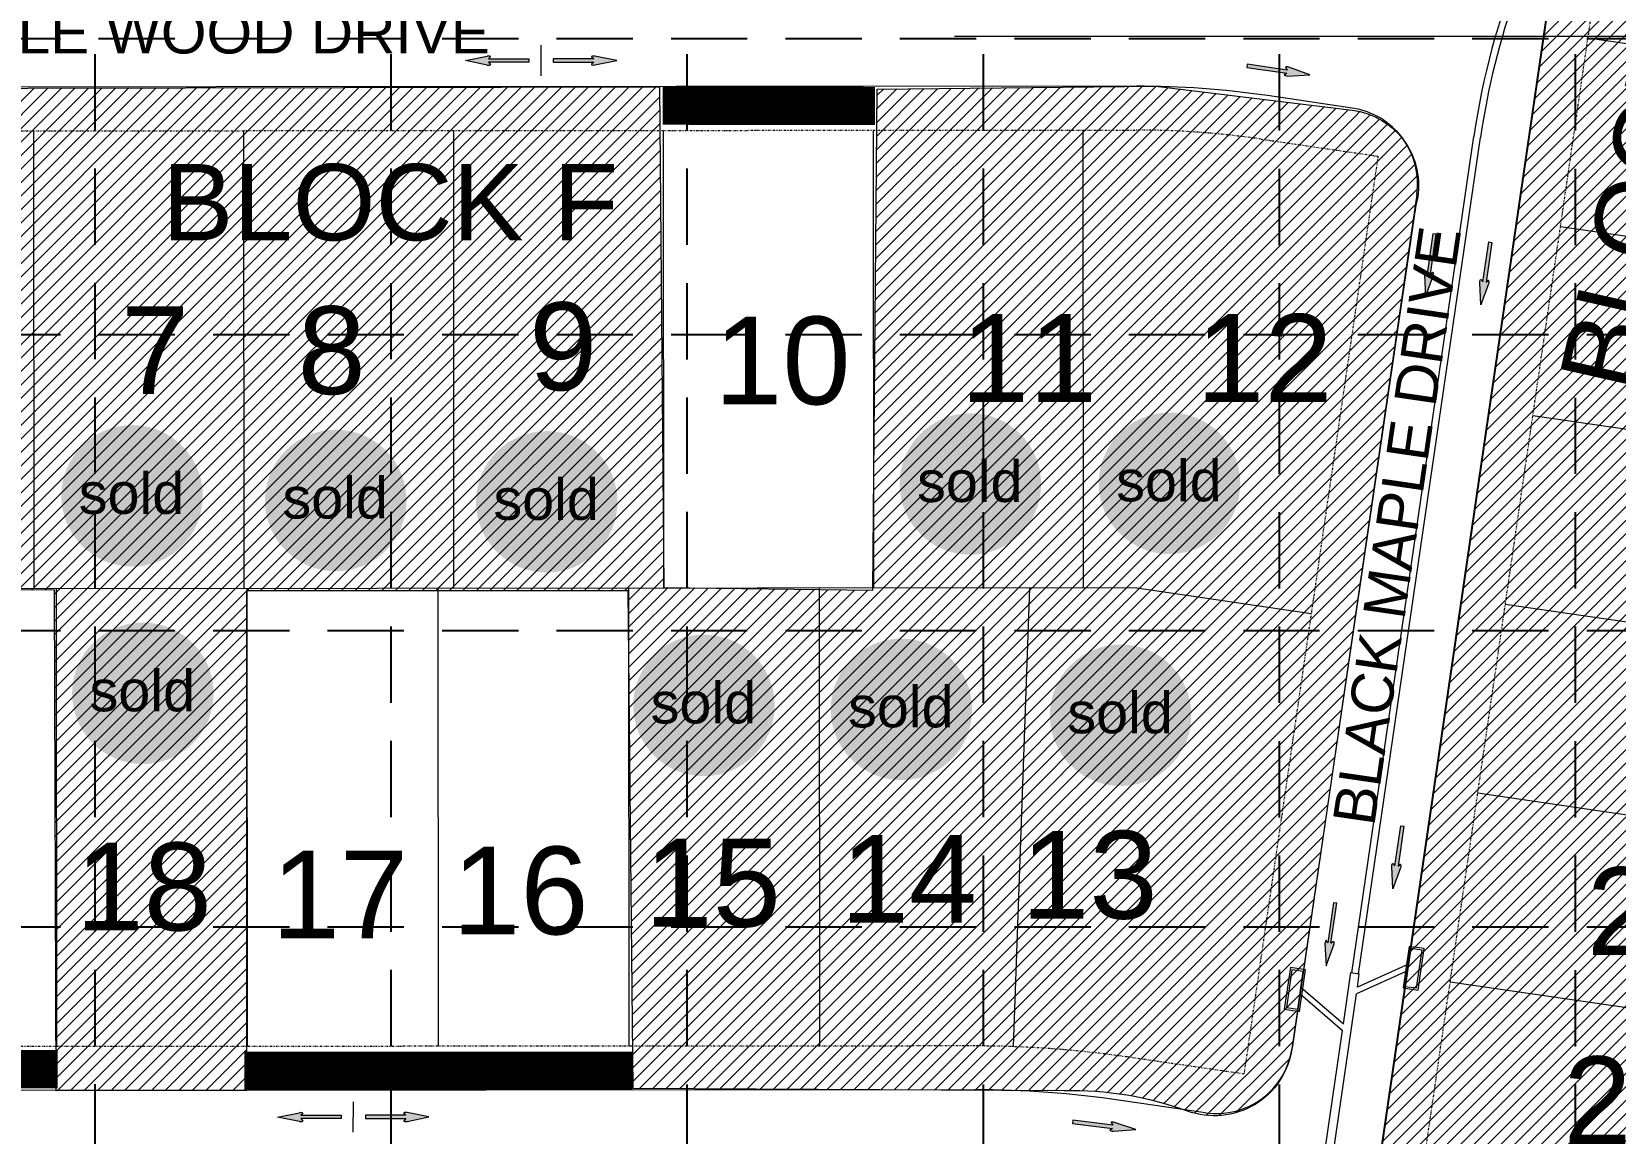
# Model space of a CAD drawing. Extents: x 218174 to 221286, y 216036 to 221010.
# Drawn here: x 219558 to 219973, y 217304.9 to 217593.6 of the extents above; entities that cross this region are included whole.
import ezdxf
from ezdxf.enums import TextEntityAlignment as Align

# ---------------------------------------------------------------- set-up
doc = ezdxf.new("R2010")
doc.units = 0
doc.header["$MEASUREMENT"] = 0
doc.linetypes.add('DASHED', pattern=[0.75, 0.5, -0.25])
doc.linetypes.add('DIVIDE', pattern=[1.25, 0.5, -0.25, 0, -0.25, 0, -0.25])
doc.layers.get('0').update_dxf_attribs({"lineweight": 0})
for name, color, linetype, lineweight in [('1 ARROWS', 7, 'Continuous', 0), ('1 BLOCK NUMBERS', 7, 'Continuous', 0), ('1 CURB LINE', 7, 'Continuous', 0), ('1 LOT NUMBERS', 7, 'Continuous', 0), ('1 PHASE LINES', 7, 'Continuous', 0), ('1 STORM PIPE', 5, 'Continuous', 0), ('1 STREET NAMES', 7, 'Continuous', 0), ('PH.5-10', 7, 'Continuous', 0), ('PH.5-27', 7, 'Continuous', 0), ('PH.5-29', 7, 'Continuous', 0)]:
    doc.layers.add(name, color=color, linetype=linetype, lineweight=lineweight)
for name, color, linetype in [('1 EROSION BLANKETS', 84, 'Continuous'), ('1 SODDED LOT', 2, 'Continuous'), ('1 SOLD LOT', 7, 'Continuous'), ('BASE', 7, 'Continuous'), ('GRID', 251, 'DASHED')]:
    doc.layers.add(name, color=color, linetype=linetype)
doc.styles.add('ryland', font='ARIAL.TTF', dxfattribs={"height": 25})
doc.styles.get("Standard").update_dxf_attribs({"font": 'ARIAL.TTF'})

# ---------------------------------------------------------------- blocks, each defined once
blk = doc.blocks.new('Sold')
h = blk.add_hatch(color=7)
h.paths.add_polyline_path([(38.78, 18.77, 1), (0.52, 18.77, 1)])
h.paths.add_polyline_path([(2.42, 10.89), (36.59, 10.89), (36.59, 27.86), (2.42, 27.86)], flags=24)
at = {"layer": 'BASE', "color": 7, "style": 'ryland'}
blk.add_text('sold', height=11.127, dxfattribs=at).set_placement((19.5, 13.9), align=Align.CENTER)

msp = doc.modelspace()

# ---------------------------------------------------------------- hatches: boundary and pattern name
at = {"layer": '1 ARROWS', "linetype": 'Continuous', "lineweight": 0}
h = msp.add_hatch(color=256, dxfattribs=at)
edge = h.paths.add_edge_path()
edge.add_line((219678.25, 217586.98), (219677.71, 217586.48))
edge.add_line((219677.71, 217586.48), (219688.29, 217586.47))
edge.add_line((219688.29, 217586.47), (219688.29, 217585.61))
edge.add_line((219688.29, 217585.61), (219677.71, 217585.62))
edge.add_line((219677.71, 217585.62), (219678.26, 217585.01))
edge.add_line((219678.26, 217585.01), (219678.26, 217585.01))
edge.add_ellipse((219677.72, 217584.97), major_axis=(-0.56, 0), ratio=0.285714, start_angle=54.1685, end_angle=194.4967, ccw=False)
edge.add_line((219677.39, 217584.84), (219677.39, 217584.84))
edge.add_line((219677.39, 217584.84), (219671.66, 217586.03))
edge.add_line((219671.66, 217586.03), (219677.4, 217587.16))
edge.add_ellipse((219677.72, 217587.03), major_axis=(-0.56, 0), ratio=0.285714, start_angle=162.8173, end_angle=304.7269, ccw=False)
edge.add_line((219678.25, 217586.98), (219678.25, 217586.98))
edge.add_line((219678.25, 217586.98), (219678.25, 217586.98))
edge.add_line((219678.25, 217586.98), (219678.25, 217586.98))
h = msp.add_hatch(color=256, dxfattribs=at)
edge = h.paths.add_edge_path()
edge.add_line((219704.74, 217587), (219705.28, 217586.5))
edge.add_line((219705.28, 217586.5), (219694.69, 217586.48))
edge.add_line((219694.69, 217586.48), (219694.69, 217585.62))
edge.add_line((219694.69, 217585.62), (219705.28, 217585.64))
edge.add_line((219705.28, 217585.64), (219704.73, 217585.03))
edge.add_line((219704.73, 217585.03), (219704.73, 217585.03))
edge.add_ellipse((219705.27, 217584.99), major_axis=(0.56, 0.001), ratio=0.285714, start_angle=165.5033, end_angle=305.8315)
edge.add_line((219705.6, 217584.86), (219705.6, 217584.86))
edge.add_line((219705.6, 217584.86), (219711.33, 217586.05))
edge.add_line((219711.33, 217586.05), (219705.59, 217587.18))
edge.add_ellipse((219705.27, 217587.05), major_axis=(0.56, 0.001), ratio=0.285714, start_angle=55.2731, end_angle=197.1827)
edge.add_line((219704.74, 217587), (219704.74, 217587))
edge.add_line((219704.74, 217587), (219704.74, 217587))
edge.add_line((219704.74, 217587), (219704.74, 217587))
h = msp.add_hatch(color=256, dxfattribs=at)
edge = h.paths.add_edge_path()
edge.add_line((219886.6, 217584.22), (219887.06, 217583.54))
edge.add_line((219887.06, 217583.54), (219876.58, 217585.07))
edge.add_line((219876.58, 217585.07), (219876.46, 217584.21))
edge.add_line((219876.46, 217584.21), (219886.93, 217582.69))
edge.add_line((219886.93, 217582.69), (219886.33, 217582.27))
edge.add_line((219886.33, 217582.27), (219886.33, 217582.27))
edge.add_ellipse((219886.85, 217582.14), major_axis=(-0.554, 0.081), ratio=0.285714, start_angle=-17.1827, end_angle=124.7269)
edge.add_line((219887.15, 217581.97), (219887.15, 217581.97))
edge.add_line((219887.15, 217581.97), (219892.98, 217582.26))
edge.add_line((219892.98, 217582.26), (219887.49, 217584.26))
edge.add_line((219887.49, 217584.26), (219887.49, 217584.26))
edge.add_ellipse((219887.14, 217584.18), major_axis=(-0.554, 0.081), ratio=0.285714, start_angle=234.1685, end_angle=374.4967)
edge.add_line((219886.6, 217584.22), (219886.6, 217584.22))
h = msp.add_hatch(color=256, dxfattribs=at)
edge = h.paths.add_edge_path()
edge.add_line((219925.23, 217530.5), (219924.55, 217530.04))
edge.add_line((219924.55, 217530.04), (219926.08, 217540.51))
edge.add_line((219926.08, 217540.51), (219925.23, 217540.63))
edge.add_line((219925.23, 217540.63), (219923.7, 217530.16))
edge.add_line((219923.7, 217530.16), (219923.28, 217530.77))
edge.add_line((219923.28, 217530.77), (219923.28, 217530.77))
edge.add_ellipse((219923.15, 217530.25), major_axis=(0.081, 0.554), ratio=0.285714, start_angle=-17.1827, end_angle=124.7269)
edge.add_line((219922.98, 217529.95), (219922.98, 217529.95))
edge.add_line((219922.98, 217529.95), (219923.27, 217524.11))
edge.add_line((219923.27, 217524.11), (219925.27, 217529.61))
edge.add_line((219925.27, 217529.61), (219925.27, 217529.61))
edge.add_ellipse((219925.19, 217529.95), major_axis=(0.081, 0.554), ratio=0.285714, start_angle=234.1685, end_angle=374.4967)
edge.add_line((219925.23, 217530.5), (219925.23, 217530.5))
h = msp.add_hatch(color=256, dxfattribs=at)
edge = h.paths.add_edge_path()
edge.add_line((219937.78, 217528.65), (219938.3, 217528.02))
edge.add_line((219938.3, 217528.02), (219939.84, 217538.49))
edge.add_line((219939.84, 217538.49), (219940.69, 217538.37))
edge.add_line((219940.69, 217538.37), (219939.15, 217527.9))
edge.add_line((219939.15, 217527.9), (219939.72, 217528.36))
edge.add_line((219939.72, 217528.36), (219939.73, 217528.36))
edge.add_ellipse((219939.7, 217527.82), major_axis=(0.082, 0.554), ratio=0.285714, start_angle=235.2731, end_angle=377.1827, ccw=False)
edge.add_line((219939.78, 217527.49), (219939.78, 217527.49))
edge.add_line((219939.78, 217527.49), (219937.82, 217521.98))
edge.add_line((219937.82, 217521.98), (219937.49, 217527.82))
edge.add_line((219937.49, 217527.82), (219937.49, 217527.82))
edge.add_ellipse((219937.66, 217528.12), major_axis=(0.082, 0.554), ratio=0.285714, start_angle=-14.4967, end_angle=125.8315, ccw=False)
edge.add_line((219937.78, 217528.65), (219937.78, 217528.65))
h = msp.add_hatch(color=256, dxfattribs=at)
edge = h.paths.add_edge_path()
edge.add_line((219914.72, 217375.63), (219915.25, 217375))
edge.add_line((219915.25, 217375), (219916.79, 217385.47))
edge.add_line((219916.79, 217385.47), (219917.64, 217385.34))
edge.add_line((219917.64, 217385.34), (219916.1, 217374.87))
edge.add_line((219916.1, 217374.87), (219916.67, 217375.33))
edge.add_line((219916.67, 217375.33), (219916.67, 217375.33))
edge.add_ellipse((219916.64, 217374.79), major_axis=(0.082, 0.554), ratio=0.285714, start_angle=235.2731, end_angle=377.1827, ccw=False)
edge.add_line((219916.72, 217374.46), (219916.72, 217374.46))
edge.add_line((219916.72, 217374.46), (219914.76, 217368.95))
edge.add_line((219914.76, 217368.95), (219914.43, 217374.79))
edge.add_line((219914.43, 217374.79), (219914.43, 217374.79))
edge.add_ellipse((219914.61, 217375.1), major_axis=(0.082, 0.554), ratio=0.285714, start_angle=-14.4967, end_angle=125.8315, ccw=False)
edge.add_line((219914.72, 217375.63), (219914.72, 217375.63))
h = msp.add_hatch(color=256, dxfattribs=at)
edge = h.paths.add_edge_path()
edge.add_line((219899.18, 217355.13), (219898.5, 217354.68))
edge.add_line((219898.5, 217354.68), (219900.03, 217365.15))
edge.add_line((219900.03, 217365.15), (219899.18, 217365.27))
edge.add_line((219899.18, 217365.27), (219897.65, 217354.8))
edge.add_line((219897.65, 217354.8), (219897.24, 217355.4))
edge.add_line((219897.24, 217355.4), (219897.23, 217355.41))
edge.add_ellipse((219897.11, 217354.88), major_axis=(0.081, 0.554), ratio=0.285714, start_angle=-17.1827, end_angle=124.7269)
edge.add_line((219896.93, 217354.59), (219896.93, 217354.59))
edge.add_line((219896.93, 217354.59), (219897.23, 217348.75))
edge.add_line((219897.23, 217348.75), (219899.23, 217354.25))
edge.add_line((219899.23, 217354.25), (219899.23, 217354.25))
edge.add_ellipse((219899.15, 217354.59), major_axis=(0.081, 0.554), ratio=0.285714, start_angle=234.1685, end_angle=374.4967)
edge.add_line((219899.18, 217355.13), (219899.18, 217355.13))
h = msp.add_hatch(color=256, dxfattribs=at)
edge = h.paths.add_edge_path()
edge.add_line((219629.03, 217310.1), (219628.49, 217309.6))
edge.add_line((219628.49, 217309.6), (219639.08, 217309.59))
edge.add_line((219639.08, 217309.59), (219639.08, 217308.73))
edge.add_line((219639.08, 217308.73), (219628.49, 217308.74))
edge.add_line((219628.49, 217308.74), (219629.04, 217308.13))
edge.add_line((219629.04, 217308.13), (219629.04, 217308.13))
edge.add_ellipse((219628.5, 217308.09), major_axis=(-0.56, 0), ratio=0.285714, start_angle=54.1685, end_angle=194.4967, ccw=False)
edge.add_line((219628.17, 217307.96), (219628.17, 217307.96))
edge.add_line((219628.17, 217307.96), (219622.45, 217309.15))
edge.add_line((219622.45, 217309.15), (219628.18, 217310.28))
edge.add_ellipse((219628.5, 217310.14), major_axis=(-0.56, 0), ratio=0.285714, start_angle=162.8173, end_angle=304.7269, ccw=False)
edge.add_line((219629.03, 217310.1), (219629.03, 217310.1))
edge.add_line((219629.03, 217310.1), (219629.03, 217310.1))
edge.add_line((219629.03, 217310.1), (219629.03, 217310.1))
h = msp.add_hatch(color=256, dxfattribs=at)
edge = h.paths.add_edge_path()
edge.add_line((219655.52, 217310.12), (219656.06, 217309.62))
edge.add_line((219656.06, 217309.62), (219645.48, 217309.59))
edge.add_line((219645.48, 217309.59), (219645.48, 217308.73))
edge.add_line((219645.48, 217308.73), (219656.06, 217308.76))
edge.add_line((219656.06, 217308.76), (219655.51, 217308.15))
edge.add_line((219655.51, 217308.15), (219655.51, 217308.15))
edge.add_ellipse((219656.06, 217308.11), major_axis=(0.56, 0.001), ratio=0.285714, start_angle=165.5033, end_angle=305.8315)
edge.add_line((219656.38, 217307.98), (219656.38, 217307.98))
edge.add_line((219656.38, 217307.98), (219662.11, 217309.17))
edge.add_line((219662.11, 217309.17), (219656.37, 217310.3))
edge.add_ellipse((219656.06, 217310.16), major_axis=(0.56, 0.001), ratio=0.285714, start_angle=55.2731, end_angle=197.1827)
edge.add_line((219655.52, 217310.11), (219655.52, 217310.12))
edge.add_line((219655.52, 217310.12), (219655.52, 217310.12))
edge.add_line((219655.52, 217310.12), (219655.52, 217310.12))
h = msp.add_hatch(color=256, dxfattribs=at)
edge = h.paths.add_edge_path()
edge.add_line((219840.9, 217307.67), (219841.37, 217307))
edge.add_line((219841.37, 217307), (219830.87, 217308.3))
edge.add_line((219830.87, 217308.3), (219830.77, 217307.45))
edge.add_line((219830.77, 217307.45), (219841.27, 217306.15))
edge.add_line((219841.27, 217306.15), (219840.67, 217305.72))
edge.add_line((219840.67, 217305.72), (219840.67, 217305.72))
edge.add_ellipse((219841.2, 217305.61), major_axis=(-0.556, 0.069), ratio=0.285714, start_angle=-17.1827, end_angle=124.7269)
edge.add_line((219841.5, 217305.44), (219841.5, 217305.44))
edge.add_line((219841.5, 217305.44), (219847.33, 217305.86))
edge.add_line((219847.33, 217305.86), (219841.79, 217307.73))
edge.add_line((219841.79, 217307.73), (219841.79, 217307.73))
edge.add_ellipse((219841.45, 217307.65), major_axis=(-0.556, 0.069), ratio=0.285714, start_angle=234.1685, end_angle=374.4967)
edge.add_line((219840.9, 217307.67), (219840.9, 217307.67))
at = {"layer": '1 SODDED LOT', "lineweight": 0}
h = msp.add_hatch(dxfattribs=at)
h.set_pattern_fill('ANSI31', color=256, scale=20, style=0)
h.paths.add_polyline_path([(219976.09, 217742.1), (220106.74, 217722.87), (220040.88, 217277.57), (219911.15, 217297.04)])
h = msp.add_hatch(dxfattribs=at)
h.set_pattern_fill('ANSI31', color=256, scale=20, style=0)
edge = h.paths.add_edge_path()
edge.add_line((219404.78, 217315.72), (219404.47, 217446.96))
edge.add_line((219404.47, 217446.96), (219448.12, 217447.71))
edge.add_line((219448.12, 217447.71), (219449.69, 217581.25))
edge.add_line((219449.69, 217581.25), (219474.1, 217578.6))
edge.add_line((219474.1, 217578.6), (219722.51, 217579.13))
edge.add_line((219722.51, 217579.13), (219723.69, 217447.94))
edge.add_line((219723.69, 217447.94), (219778.46, 217447.19))
edge.add_line((219778.46, 217447.19), (219779.57, 217578.54))
edge.add_line((219779.57, 217578.54), (219852.64, 217579.33))
edge.add_line((219852.64, 217579.33), (219904.03, 217573.01))
edge.add_arc((219901.6, 217553.28), 19.88, -15.1743, 82.9816, ccw=False)
edge.add_line((219920.78, 217548.08), (219888.29, 217327.06))
edge.add_arc((219867.92, 217330.05), 20.59, 249.9745, 351.6376, ccw=False)
edge.add_arc((219830.72, 217227.99), 88.04, 69.9745, 91.3779)
edge.add_line((219828.6, 217316), (219715.61, 217316.66))
edge.add_line((219715.61, 217316.66), (219714.3, 217447.07))
edge.add_line((219714.3, 217447.07), (219614.27, 217447.07))
edge.add_line((219614.27, 217447.07), (219614.27, 217316.11))
edge.add_line((219614.27, 217316.11), (219564.43, 217316.05))
edge.add_line((219564.43, 217316.05), (219563.96, 217447.2))
edge.add_line((219563.96, 217447.2), (219459.61, 217447.35))
edge.add_line((219459.61, 217447.35), (219459.58, 217316.1))
edge.add_line((219459.58, 217316.1), (219404.78, 217315.72))

# ---------------------------------------------------------------- linework, layer by layer
at = {"layer": '1 ARROWS', "linetype": 'Continuous', "lineweight": 0}
for p, q in [((219691.48, 217582.04), (219691.51, 217590.05)), ((219671.66, 217586.03), (219677.4, 217587.16)), ((219677.39, 217584.84), (219671.66, 217586.03)), ((219678.25, 217586.98), (219677.71, 217586.48)), ((219677.71, 217586.48), (219688.29, 217586.47)), ((219688.29, 217585.61), (219677.71, 217585.62)), ((219677.71, 217585.62), (219678.26, 217585.01)), ((219678.25, 217586.98), (219678.25, 217586.98)), ((219678.25, 217586.98), (219678.25, 217586.98)), ((219678.25, 217586.98), (219678.25, 217586.98)), ((219688.29, 217586.47), (219688.29, 217585.61)), ((219705.28, 217586.5), (219694.69, 217586.48)), ((219694.69, 217586.48), (219694.69, 217585.62)), ((219694.69, 217585.62), (219705.28, 217585.64)), ((219705.28, 217585.64), (219704.73, 217585.03)), ((219704.74, 217587), (219705.28, 217586.5)), ((219704.74, 217587), (219704.74, 217587)), ((219704.74, 217587), (219704.74, 217587)), ((219704.74, 217587), (219704.74, 217587)), ((219711.33, 217586.05), (219705.59, 217587.18)), ((219705.6, 217584.86), (219711.33, 217586.05)), ((219677.39, 217584.84), (219677.39, 217584.84)), ((219678.26, 217585.01), (219678.26, 217585.01)), ((219704.73, 217585.03), (219704.73, 217585.03)), ((219705.6, 217584.86), (219705.6, 217584.86)), ((219876.58, 217585.07), (219876.46, 217584.21)), ((219876.46, 217584.21), (219886.93, 217582.69)), ((219887.06, 217583.54), (219876.58, 217585.07)), ((219886.93, 217582.69), (219886.33, 217582.27)), ((219886.33, 217582.27), (219886.33, 217582.27)), ((219886.6, 217584.22), (219887.06, 217583.54)), ((219886.6, 217584.22), (219886.6, 217584.22)), ((219887.15, 217581.97), (219892.98, 217582.26)), ((219887.15, 217581.97), (219887.15, 217581.97)), ((219892.98, 217582.26), (219887.49, 217584.26)), ((219887.49, 217584.26), (219887.49, 217584.26)), ((219925.23, 217540.63), (219923.7, 217530.16)), ((219924.55, 217530.04), (219926.08, 217540.51)), ((219926.08, 217540.51), (219925.23, 217540.63)), ((219938.3, 217528.02), (219939.84, 217538.49)), ((219940.69, 217538.37), (219939.15, 217527.9)), ((219939.84, 217538.49), (219940.69, 217538.37)), ((219922.98, 217529.95), (219922.98, 217529.95)), ((219922.98, 217529.95), (219923.27, 217524.11)), ((219923.27, 217524.11), (219925.27, 217529.61)), ((219923.7, 217530.16), (219923.28, 217530.77)), ((219923.28, 217530.77), (219923.28, 217530.77)), ((219925.23, 217530.5), (219924.55, 217530.04)), ((219925.23, 217530.5), (219925.23, 217530.5)), ((219925.27, 217529.61), (219925.27, 217529.61)), ((219937.82, 217521.98), (219937.49, 217527.82)), ((219937.49, 217527.82), (219937.49, 217527.82)), ((219937.78, 217528.65), (219938.3, 217528.02)), ((219937.78, 217528.65), (219937.78, 217528.65)), ((219939.78, 217527.49), (219937.82, 217521.98)), ((219939.15, 217527.9), (219939.72, 217528.36)), ((219939.72, 217528.36), (219939.73, 217528.36)), ((219939.78, 217527.49), (219939.78, 217527.49)), ((219915.25, 217375), (219916.79, 217385.47)), ((219917.64, 217385.34), (219916.1, 217374.87)), ((219916.79, 217385.47), (219917.64, 217385.34)), ((219914.76, 217368.95), (219914.43, 217374.79)), ((219914.43, 217374.79), (219914.43, 217374.79)), ((219914.72, 217375.63), (219915.25, 217375)), ((219914.72, 217375.63), (219914.72, 217375.63)), ((219916.72, 217374.46), (219914.76, 217368.95)), ((219916.1, 217374.87), (219916.67, 217375.33)), ((219916.67, 217375.33), (219916.67, 217375.33)), ((219916.72, 217374.46), (219916.72, 217374.46)), ((219899.18, 217365.27), (219897.65, 217354.8)), ((219898.5, 217354.68), (219900.03, 217365.15)), ((219900.03, 217365.15), (219899.18, 217365.27)), ((219896.93, 217354.59), (219896.93, 217354.59)), ((219896.93, 217354.59), (219897.23, 217348.75)), ((219897.24, 217355.4), (219897.23, 217355.41)), ((219897.23, 217348.75), (219899.23, 217354.25)), ((219897.65, 217354.8), (219897.24, 217355.4)), ((219899.18, 217355.13), (219898.5, 217354.68)), ((219899.18, 217355.13), (219899.18, 217355.13)), ((219899.23, 217354.25), (219899.23, 217354.25)), ((219642.26, 217305.16), (219642.3, 217313.16)), ((219622.45, 217309.15), (219628.18, 217310.28)), ((219628.17, 217307.96), (219622.45, 217309.15)), ((219628.17, 217307.96), (219628.17, 217307.96)), ((219629.03, 217310.1), (219628.49, 217309.6)), ((219628.49, 217309.6), (219639.08, 217309.59)), ((219639.08, 217308.73), (219628.49, 217308.74)), ((219628.49, 217308.74), (219629.04, 217308.13)), ((219629.03, 217310.1), (219629.03, 217310.1)), ((219629.03, 217310.1), (219629.03, 217310.1)), ((219629.03, 217310.1), (219629.03, 217310.1)), ((219629.04, 217308.13), (219629.04, 217308.13)), ((219639.08, 217309.59), (219639.08, 217308.73)), ((219656.06, 217309.62), (219645.48, 217309.59)), ((219645.48, 217309.59), (219645.48, 217308.73)), ((219645.48, 217308.73), (219656.06, 217308.76)), ((219656.06, 217308.76), (219655.51, 217308.15)), ((219655.51, 217308.15), (219655.51, 217308.15)), ((219655.52, 217310.12), (219656.06, 217309.62)), ((219655.52, 217310.11), (219655.52, 217310.12)), ((219655.52, 217310.12), (219655.52, 217310.12)), ((219655.52, 217310.12), (219655.52, 217310.12)), ((219662.11, 217309.17), (219656.37, 217310.3)), ((219656.38, 217307.98), (219662.11, 217309.17)), ((219656.38, 217307.98), (219656.38, 217307.98)), ((219830.87, 217308.3), (219830.77, 217307.45)), ((219841.37, 217307), (219830.87, 217308.3)), ((219840.9, 217307.67), (219841.37, 217307)), ((219840.9, 217307.67), (219840.9, 217307.67)), ((219847.33, 217305.86), (219841.79, 217307.73)), ((219841.79, 217307.73), (219841.79, 217307.73)), ((219830.77, 217307.45), (219841.27, 217306.15)), ((219841.27, 217306.15), (219840.67, 217305.72)), ((219840.67, 217305.72), (219840.67, 217305.72)), ((219841.5, 217305.44), (219847.33, 217305.86)), ((219841.5, 217305.44), (219841.5, 217305.44))]:
    msp.add_line(p, q, dxfattribs=at)
for centre, major_axis, start_param, end_param in [((219677.72, 217587.03), (-0.56, 0), 2.841698, 5.318488), ((219705.27, 217587.05), (0.56, 0.001), 0.964697, 3.441487), ((219677.72, 217584.97), (-0.56, 0), 0.945418, 3.394608), ((219705.27, 217584.99), (0.56, 0.001), 2.888577, 5.337767), ((219886.85, 217582.14), (-0.554, 0.081), -0.299894, 2.176896), ((219887.14, 217584.18), (-0.554, 0.081), 4.087011, 6.536201), ((219923.15, 217530.25), (0.081, 0.554), -0.299894, 2.176896), ((219925.19, 217529.95), (0.081, 0.554), 4.087011, 6.536201), ((219897.11, 217354.88), (0.081, 0.554), -0.299894, 2.176896), ((219899.15, 217354.59), (0.081, 0.554), 4.087011, 6.536201), ((219628.5, 217308.09), (-0.56, 0), 0.945418, 3.394608), ((219628.5, 217310.14), (-0.56, 0), 2.841698, 5.318488), ((219656.06, 217310.16), (0.56, 0.001), 0.964697, 3.441487), ((219656.06, 217308.11), (0.56, 0.001), 2.888577, 5.337767), ((219841.45, 217307.65), (-0.556, 0.069), 4.087011, 6.536201), ((219841.2, 217305.61), (-0.556, 0.069), -0.299894, 2.176896)]:
    msp.add_ellipse(centre, major_axis=major_axis, ratio=0.285714, start_param=start_param, end_param=end_param, dxfattribs=at)
at = {"layer": '1 ARROWS', "linetype": 'Continuous', "lineweight": 0, "extrusion": (0, 0, -1)}
for centre, start_param, end_param in [((219937.66, 217528.12), 4.087011, 6.536201), ((219939.7, 217527.82), -0.299894, 2.176896), ((219914.61, 217375.1), 4.087011, 6.536201), ((219916.64, 217374.79), -0.299894, 2.176896)]:
    msp.add_ellipse(centre, major_axis=(0.082, 0.554), ratio=0.285714, start_param=start_param, end_param=end_param, dxfattribs=at)
at = {"layer": '1 ARROWS', "linetype": 'Continuous', "lineweight": 0}
for p in [(219886.33, 217582.27), (219923.28, 217530.77), (219939.72, 217528.36), (219916.67, 217375.33), (219897.24, 217355.4), (219840.67, 217305.72)]:
    msp.add_point(p, dxfattribs=at)
at = {"layer": '1 CURB LINE', "color": 7, "linetype": 'Continuous', "lineweight": 0}
for p, q in [((220031.17, 218118.95), (219851.36, 216887.07)), ((219920.97, 217550.89), (219888.31, 217327.16)), ((219805.16, 217316.27), (219376.85, 217315.99)), ((219865.63, 217310.26), (219843.39, 217313.51))]:
    msp.add_line(p, q, dxfattribs=at)
msp.add_lwpolyline([(219904.07, 217573.57), (219881.83, 217576.82, 0.036417), (219847.51, 217579.3), (219485.53, 217579.06, -0.090013), (219392.92, 217595.81), (219341.46, 217615.08)], format="xyb", dxfattribs=at)
for centre, radius, start, end in [((219901.18, 217553.78), 20, 351.6952, 81.6952), ((219868.52, 217330.05), 20, 261.6952, 351.6952), ((219805.33, 217052.77), 263.5, 81.6952, 90.0377)]:
    msp.add_arc(centre, radius, start, end, dxfattribs=at)
at = {"layer": '1 EROSION BLANKETS', "lineweight": 0, "const_width": 10, "flags": 128}
for points in [[(219723.35, 217574.18), (219778.99, 217574.13)], [(219459.74, 217321.69), (219564.79, 217321.67)], [(219613.69, 217321.28), (219715.41, 217321.31)]]:
    msp.add_lwpolyline(points, dxfattribs=at)
at = {"layer": '1 PHASE LINES', "linetype": 'Continuous', "lineweight": 0, "flags": 128}
msp.add_lwpolyline([(219799.84, 217592.4), (220340.18, 217592.4)], dxfattribs=at)
at = {"layer": '1 SODDED LOT', "lineweight": 0, "flags": 128}
msp.add_lwpolyline([(219976.09, 217742.1), (220106.74, 217722.87), (220040.88, 217277.57), (219911.15, 217297.04)], close=True, dxfattribs=at)
msp.add_lwpolyline([(219404.78, 217315.72), (219404.47, 217446.96), (219448.12, 217447.71), (219449.69, 217581.25), (219474.1, 217578.6), (219722.51, 217579.13), (219723.69, 217447.94), (219778.46, 217447.19), (219779.57, 217578.54), (219852.64, 217579.33), (219904.03, 217573.01, -0.456548), (219920.78, 217548.08), (219888.29, 217327.06, -0.475172), (219860.87, 217310.7, 0.093662), (219828.6, 217316), (219715.61, 217316.66), (219714.3, 217447.07), (219614.27, 217447.07), (219614.27, 217316.11), (219564.43, 217316.05), (219563.96, 217447.2), (219459.61, 217447.35), (219459.58, 217316.1)], format="xyb", close=True, dxfattribs=at)
at = {"layer": '1 STORM PIPE', "linetype": 'Continuous', "lineweight": 0}
for p, q in [((219903.96, 217346.95), (219935.95, 217566.13)), ((219905.69, 217346.7), (219937.68, 217565.88)), ((219918.82, 217349.22), (219905.43, 217343.18)), ((219901.76, 217333.61), (219903.71, 217346.99)), ((219903.71, 217346.99), (219905.94, 217346.66)), ((219918.56, 217347.46), (219905.17, 217341.42)), ((219905.43, 217343.18), (219905.94, 217346.66)), ((219857.69, 217016.12), (219905.17, 217341.42)), ((219890.4, 217341.46), (219901.5, 217331.85)), ((219890.65, 217343.22), (219901.76, 217333.61)), ((219855.46, 217016.45), (219901.5, 217331.85))]:
    msp.add_line(p, q, dxfattribs=at)
for radius, start in [(199.12, 149.2597), (200.88, 158.2871)]:
    msp.add_arc((220134.72, 217537.12), radius, start, 171.6952, dxfattribs=at)
at = {"layer": 'GRID', "color": 253, "linetype": 'DASHED', "ltscale": 40}
for p, q in [((219574.62, 216427.73), (219574.62, 220928.3)), ((219652.21, 216427.72), (219652.21, 220928.3)), ((219729.8, 216427.71), (219729.8, 220928.3)), ((219807.4, 216427.7), (219807.4, 220928.3)), ((219884.99, 216427.68), (219884.99, 220928.3)), ((219962.58, 216427.67), (219962.58, 220928.3)), ((218255.54, 217591.81), (221204.07, 217591.81)), ((218255.54, 217514.21), (221204.07, 217514.21)), ((218255.54, 217436.62), (221204.07, 217436.62)), ((218255.54, 217359.03), (221204.07, 217359.03))]:
    msp.add_line(p, q, dxfattribs=at)
at = {"layer": 'PH.5-10', "color": 7, "linetype": 'Continuous', "lineweight": 0}
for points in [[(219917.4, 217342.97), (219921.36, 217342.39), (219922.95, 217353.27), (219918.99, 217353.85)], [(219917.97, 217343.39), (219920.93, 217342.96), (219922.38, 217352.85), (219919.41, 217353.28)], [(219886.27, 217337.41), (219890.23, 217336.83), (219891.82, 217347.71), (219887.86, 217348.29)], [(219886.84, 217337.83), (219889.8, 217337.39), (219891.25, 217347.29), (219888.28, 217347.72)]]:
    msp.add_lwpolyline(points, close=True, dxfattribs=at)
at = {"layer": 'PH.5-27', "color": 7, "linetype": 'DIVIDE', "lineweight": 0}
msp.add_line((219862.73, 216885.4), (220043.32, 218122.52), dxfattribs=at)
msp.add_lwpolyline([(219910.82, 217560.96), (219875.7, 217320.41), (219845.05, 217324.89, 0.036417), (219805.15, 217327.77), (219376.84, 217327.49, -0.090013), (219297.76, 217341.79), (219238.35, 217364.04), (219329.47, 217607.29), (219388.88, 217585.04, 0.090013), (219485.53, 217567.56), (219847.52, 217567.8, -0.036417), (219880.17, 217565.44), (219910.82, 217560.96)], format="xyb", dxfattribs=at)
at = {"layer": 'PH.5-29', "color": 7, "linetype": 'Continuous', "lineweight": 0}
for p, q in [((220084.6, 217574.55), (219965.86, 217591.89)), ((219558.66, 217447.61), (219558.58, 217567.61)), ((219613.66, 217447.64), (219613.58, 217567.64)), ((219668.66, 217447.68), (219668.58, 217567.68)), ((219723.66, 217447.72), (219723.58, 217567.72)), ((219778.66, 217447.75), (219778.58, 217567.75)), ((219833.66, 217447.79), (219833.58, 217567.79)), ((220077.38, 217525.08), (219958.64, 217542.41)), ((220070.16, 217475.6), (219951.42, 217492.94)), ((219847.6, 217447.8), (219404.41, 217447.51)), ((219564.41, 217447.61), (219564.49, 217327.61)), ((219614.41, 217447.64), (219614.49, 217327.64)), ((219664.41, 217447.68), (219664.49, 217327.68)), ((219714.41, 217447.71), (219714.49, 217327.71)), ((219764.41, 217447.74), (219764.49, 217327.74)), ((219819.48, 217447.78), (219815.18, 217327.59)), ((219847.6, 217447.8), (219893.32, 217441.12)), ((220062.94, 217426.13), (219944.19, 217443.46)), ((220055.71, 217376.65), (219936.97, 217393.98)), ((220048.49, 217327.18), (219929.75, 217344.51))]:
    msp.add_line(p, q, dxfattribs=at)

# ---------------------------------------------------------------- block references
at = {"layer": '1 SOLD LOT', "lineweight": 0, "yscale": 0.969569999986561, "zscale": 0.9695699999999999}
for p, xscale in [((219565.24, 217453.74), 0.969569999986561), ((219784.95, 217456.85), 0.9695700000156648), ((219837.14, 217457.03), 0.969569999986561), ((219618.63, 217452.53), 0.969569999986561), ((219673.92, 217452.17), 0.969569999986561), ((219568.07, 217402), 0.969569999986561), ((219715.12, 217398.82), 0.969569999986561), ((219766.88, 217397.79), 0.969569999986561), ((219824.33, 217396.24), 0.969569999986561)]:
    msp.add_blockref('Sold', p, dxfattribs=dict(at, xscale=xscale))

# ---------------------------------------------------------------- texts
at = {"layer": '1 BLOCK NUMBERS', "color": 7, "linetype": 'Continuous', "lineweight": 0}
msp.add_text('BLOCK A', height=20, rotation=77.256, dxfattribs=at).set_placement((219967.96, 217500.73), align=Align.MIDDLE_LEFT)
msp.add_text('BLOCK F', height=20, dxfattribs=at).set_placement((219592.21, 217548.91), align=Align.MIDDLE_LEFT)
at = {"layer": '1 LOT NUMBERS', "color": 7, "linetype": 'Continuous', "lineweight": 0}
for s, p in [('7', (219581.39, 217510.11)), ('8', (219627.67, 217510.11)), ('9', (219688.35, 217511.14)), ('10', (219736.87, 217507.42)), ('11', (219801.48, 217508.06)), ('12', (219863.19, 217508.06)), ('14', (219770.02, 217371.6)), ('13', (219817.33, 217372.63)), ('18', (219569.47, 217369.54)), ('17', (219620.89, 217367.49)), ('16', (219668.2, 217368.52)), ('15', (219718.6, 217370.57)), ('20', (219965.55, 217363.08)), ('21', (219959.41, 217313.52))]:
    msp.add_text(s, height=23, dxfattribs=at).set_placement(p, align=Align.MIDDLE_LEFT)
at = {"layer": '1 STREET NAMES', "color": 7, "linetype": 'Continuous', "lineweight": 0}
msp.add_text('SABLE WOOD DRIVE', height=11, dxfattribs=at).set_placement((219523.54, 217593.37), align=Align.MIDDLE_LEFT)
msp.add_text('BLACK MAPLE DRIVE', height=11, rotation=81.695, dxfattribs=at).set_placement((219904.38, 217385.92), align=Align.MIDDLE_LEFT)

doc.saveas('drawing.dxf')
